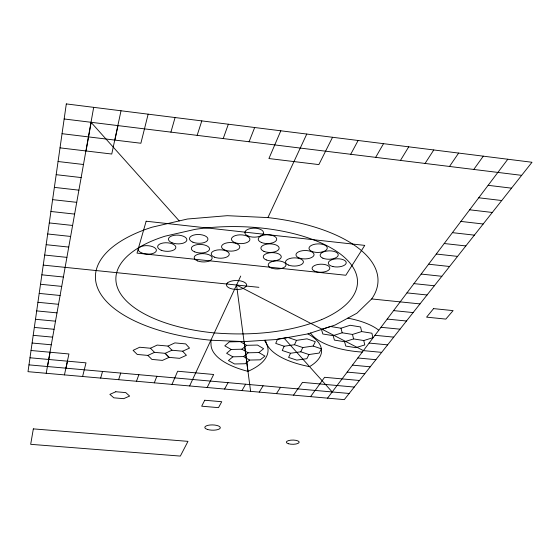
<?xml version="1.0" encoding="UTF-8"?>
<svg xmlns="http://www.w3.org/2000/svg" width="560" height="560" viewBox="0 0 560 560"><rect width="100%" height="100%" fill="white"/><g stroke="black" fill="none" stroke-linecap="round" stroke-linejoin="round"><path stroke-width="0.84" d="M46.214 373.282L93.681 107.345M47.53 366.534L50.085 352.247L68.936 353.969L64.449 374.892M91.175 122.304L86.058 150.969L111.755 154.028L121.016 110.768M66.003 368.186L67.501 361.172L86.009 362.845L82.6 376.502M117.999 125.608L114.898 140.098L140.882 143.248L148.148 114.17M100.653 378.098L102.55 371.448M170.912 132.132L175.077 117.544M118.622 379.68L120.743 373.072M197.155 135.359L201.803 120.897M136.5 381.262L138.845 374.689M223.209 138.572L228.34 124.222M154.294 382.837L156.863 376.299M249.074 141.757L254.674 127.519M171.997 384.398L177.646 371.231L213.675 374.486L207.144 387.506M280.819 130.795L268.919 158.543L318.857 164.591L332.542 137.277M294.483 344.729L284.151 346.234L282.247 350.504L290.528 353.255L300.748 351.792L308.931 354.536L319.186 353.073L321.377 348.838L313.166 346.045L302.799 347.543L294.483 344.736L296.506 340.361L306.985 338.835L315.329 341.698L313.166 346.045M290.528 353.255L288.596 357.42L296.751 360.108L306.859 358.68L308.931 354.536M189.616 385.959L240.723 276.066M210.882 340.228L211.008 343.756A81.179 32.452 -0.2 0 0 247.968 371.357L244.16 341.607L210.882 340.228A141.323 62.965 0.9 0 1 99.127 291.284A141.323 62.965 0.9 0 1 152.047 227.199L187.446 219.016L227.248 215.684L267.925 217.588L306.775 134.05M300.748 351.792L302.799 347.543M224.595 389.053L228.032 382.655M350.714 154.287L358.127 140.483M241.962 390.586L245.602 384.223M375.669 157.36L383.523 143.668M259.238 392.112L263.095 385.791M400.456 160.412L408.737 146.825M276.437 393.631L280.497 387.345M425.061 163.443L433.769 149.961M293.552 395.143L297.815 388.892M449.505 166.46L458.626 153.076M298.025 388.899L302.47 382.382L354.249 387.058M310.583 396.655L315.049 390.432M473.767 169.449L483.308 156.17M315.161 390.432L324.59 377.3L359.45 380.485M327.537 398.153L507.808 159.236M419.993 303.912L371.679 298.942L356.937 313.194L335.153 325.01L307.972 333.879L277.074 339.472L244.041 341.614M231.112 349.461L226.618 353.29L232.855 356.818L243.53 356.573L249.627 360.066L260.26 359.828L264.943 356.09L258.895 352.548L248.115 352.793L241.927 349.209L231.112 349.461L224.784 345.828L229.327 341.894L240.289 341.635L246.575 345.317L241.927 349.209M232.855 356.818L228.41 360.542L234.556 363.979L245.091 363.748L249.627 360.066M243.53 356.573L248.122 352.793M258.895 352.548L263.627 348.705L257.488 345.065L246.568 345.324M150.465 348.236L157.192 345.079L167.993 346.087L174.874 342.895L185.703 343.91L189.525 348.089L182.637 351.218L171.934 350.224L165.172 353.325L154.511 352.345L147.889 355.418L137.242 354.445L133.091 350.371L139.685 347.235L150.465 348.236L154.511 352.345M340.963 328.216L350.168 325.269L360.577 326.97L361.648 331.569L371.917 333.228L372.89 337.729L363.755 340.543L353.605 338.919L344.589 341.726L334.418 340.109L333.144 335.65L322.833 333.998L321.454 329.441L330.533 326.515L340.956 328.209L342.188 332.787L352.478 334.446L361.648 331.569M333.144 335.643L342.188 332.787M362.306 352.072L358.463 351.799A71.554 29.435 -2.1 0 1 310.534 333.039M29.988 357.777L48.685 359.471M48.79 359.485L67.396 361.165M28.973 364.875L349.174 393.47M32.102 343.021L51.303 344.792M347.186 372.106L364.784 373.73M31.031 350.497L49.973 352.226M33.201 335.328L52.668 337.148M352.443 365.141L370.265 366.8M35.497 319.284L55.517 321.188M381.682 352.366L363.398 350.623L236.558 285.019L250.607 391.349M34.328 327.418L54.068 329.287M357.847 357.98L375.9 359.681M36.694 310.905L57.001 312.872M369.103 343.063L387.625 344.855M39.2 293.405L60.102 295.484M380.996 327.299L400.015 329.182M37.926 302.288L58.527 304.304M374.969 335.293L393.729 337.127M40.509 284.263L61.726 286.391M387.205 319.067L406.483 321.006M41.853 274.827L63.399 277.018M393.596 310.604L413.133 312.585M43.246 265.104L258.881 287.322M46.165 244.692L68.74 247.079M413.952 283.619L434.336 285.775M44.688 255.052L66.906 257.376M406.966 292.887L427.056 294.98M47.698 233.982L70.644 236.446M421.162 274.064L441.84 276.29M49.28 222.922L72.604 225.456M428.603 264.208L449.582 266.497M50.918 211.477L74.627 214.095M436.282 254.037L457.576 256.389M52.612 199.64L76.727 202.335M444.213 243.523L465.836 245.938M54.369 187.376L78.904 190.162M452.417 232.652L474.369 235.151M56.182 174.678L81.151 177.562M460.887 221.424L483.189 224M58.065 161.518L83.482 164.5M469.651 209.804L492.31 212.464M60.018 147.861L85.904 150.948M478.73 197.785L501.746 200.529M62.048 133.693L88.41 136.885M88.571 136.906L114.744 140.077M488.124 185.325L511.525 188.16M64.155 118.972L521.661 175.35M284.151 346.227L275.73 343.406L277.613 339.031L288.057 337.484L296.506 340.361M378.756 330.267L378.126 329.714A69.475 27.783 -0.7 0 0 347.83 318.136M147.889 355.418L151.907 359.422L162.435 360.381L169.085 357.364L179.627 358.33L186.41 355.285L182.616 351.218M167.993 346.087L171.948 350.231M91.021 122.283L179.228 220.913M284.116 338.198L332.206 391.965M344.589 341.726L345.765 346.087L355.803 347.669L364.777 344.932L363.755 340.543M352.478 334.446L353.605 338.926M267.925 217.588A141.323 62.965 0.9 0 1 371.679 298.942M307.972 333.879A73.318 29.015 0.6 0 1 309.547 366.632A83.02 33.495 -1.4 0 1 265.524 340.221M264.327 340.298A84.651 33.523 1.9 0 1 247.968 371.357M66.311 103.915L28 371.672L344.302 399.63L532 162.267L66.311 103.915M33.334 428.883L30.681 444.325L180.341 456.085L187.971 441.357L33.334 428.883M146.153 221.228L137.011 253.12L345.821 275.254L364.763 245.392L146.153 221.228M204.722 400.246L201.684 406.203L218.505 407.645L221.739 401.716L204.722 400.246M227.332 283.045L226.576 284.158A10.115 4.487 0.9 0 0 232.393 289.023C237.076 289.695 243.369 290.08 246.526 285.88A10.115 4.487 0.9 0 0 240.779 280.966L238.238 280.588A10.115 4.487 0.9 0 0 227.332 283.045M433.587 308.616L426.587 317.149L445.837 319.095L453.103 310.618L433.587 308.616M115.801 391.741L109.872 394.373L113.855 397.824L123.669 398.664L129.626 396.074L125.741 392.595L115.801 391.741M321.734 319.564C287.7 333.018 250.502 335.755 214.284 332.913A120.82 53.76 0.9 0 1 118.888 290.85A120.82 53.76 0.9 0 1 165.151 236.159L195.146 229.362A120.82 53.76 0.9 0 1 338.653 252.756A120.82 53.76 0.9 0 1 321.734 319.564M169.085 357.364L165.179 353.332L169.078 357.364M161.203 250.243A9.121 4.277 2.6 0 0 175.784 247.912A9.121 4.277 2.6 0 0 163.233 242.97A9.121 4.277 2.6 0 0 161.203 250.243M171.99 242.767A9.226 4.382 2.4 0 0 186.788 240.38A9.226 4.382 2.4 0 0 174.174 235.319A9.226 4.382 2.4 0 0 171.99 242.767M192.92 242.186A9.24 4.396 1.8 0 0 207.823 239.785A9.24 4.396 1.8 0 0 195.349 234.717A9.24 4.396 1.8 0 0 192.92 242.186M194.761 251.895A9.1 4.263 1.8 0 0 209.447 249.571A9.1 4.263 1.8 0 0 197.169 244.643A9.1 4.263 1.8 0 0 194.761 251.895M197.554 260.904A8.974 4.144 1.7 0 0 212.051 258.65A8.974 4.144 1.7 0 0 199.955 253.855A8.974 4.144 1.7 0 0 197.554 260.904M214.501 257.159A9.03 4.2 1.3 0 0 229.152 254.87A9.03 4.2 1.3 0 0 217.105 250.026A9.03 4.2 1.3 0 0 214.501 257.159M224.798 250.047A9.128 4.298 1 0 0 239.659 247.709A9.128 4.298 1 0 0 227.549 242.753A9.128 4.298 1 0 0 224.798 250.047M234.682 242.522A9.24 4.403 0.8 0 0 249.767 240.128A9.24 4.403 0.8 0 0 237.587 235.06A9.24 4.403 0.8 0 0 234.682 242.522M248.059 236.026A9.338 4.494 0.4 0 0 263.347 233.583A9.338 4.494 0.4 0 0 251.146 228.41A9.338 4.494 0.4 0 0 248.059 236.026M261.331 242.445A9.254 4.403 0.1 0 0 276.535 240.051A9.254 4.403 0.1 0 0 264.544 234.976A9.254 4.403 0.1 0 0 261.331 242.445M263.956 251.377A9.128 4.284 0 0 0 278.957 249.046A9.128 4.284 0 0 0 267.148 244.104A9.128 4.284 0 0 0 263.956 251.377M266.273 259.924A9.009 4.172 0 0 0 281.085 257.663A9.009 4.172 0 0 0 269.444 252.847A9.009 4.172 0 0 0 266.273 259.924M271.159 267.946A8.897 4.074 -0.1 0 0 285.803 265.734A8.897 4.074 -0.1 0 0 274.344 261.037A8.897 4.074 -0.1 0 0 271.159 267.946M288.414 265.034A8.946 4.109 -0.5 0 0 303.205 262.808A8.946 4.109 -0.5 0 0 291.809 258.069A8.946 4.109 -0.5 0 0 288.414 265.034M298.83 257.852A9.051 4.207 -0.8 0 0 313.831 255.563A9.051 4.207 -0.8 0 0 302.386 250.719A9.051 4.207 -0.8 0 0 298.83 257.852M141.911 253.057A9.086 4.228 3.1 0 0 156.338 250.754A9.086 4.228 3.1 0 0 143.71 245.854A9.086 4.228 3.1 0 0 141.911 253.057M311.808 251.37A9.156 4.291 -1.2 0 0 327.026 249.039A9.156 4.291 -1.2 0 0 315.553 244.09A9.156 4.291 -1.2 0 0 311.808 251.37M322.882 258.181A9.065 4.2 -1.4 0 0 337.981 255.899A9.065 4.2 -1.4 0 0 326.704 251.055A9.065 4.2 -1.4 0 0 322.882 258.181M332.878 266.546A8.967 4.095 -1.5 0 0 346.241 262.647A8.967 4.095 -1.5 0 0 332.717 259.448A8.967 4.095 -1.5 0 0 332.878 266.546M314.825 271.229A8.876 4.032 -1.1 0 0 329.581 269.045A8.876 4.032 -1.1 0 0 318.479 264.39A8.876 4.032 -1.1 0 0 314.825 271.229M288.428 443.737A6.419 2.114 0 0 0 299.033 442.638A6.419 2.114 0 0 0 290.836 440.16A6.419 2.114 0 0 0 288.428 443.737M207.473 429.45A7.763 2.639 1.2 0 0 220.171 428.204A7.763 2.639 1.2 0 0 210.014 425.012A7.763 2.639 1.2 0 0 207.473 429.45"/></g></svg>
